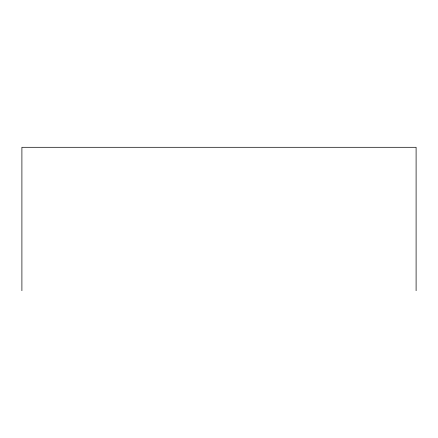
<?xml version="1.0" encoding="UTF-8"?>
<svg xmlns="http://www.w3.org/2000/svg" width="438" height="438" viewBox="0 0 438 438"><rect width="100%" height="100%" fill="white"/><g stroke="black" fill="none" stroke-linecap="round" stroke-linejoin="round"><path stroke-width="0.66" d="M416.1 290.701L416.1 147.299L21.9 147.299L21.9 290.701"/></g></svg>
